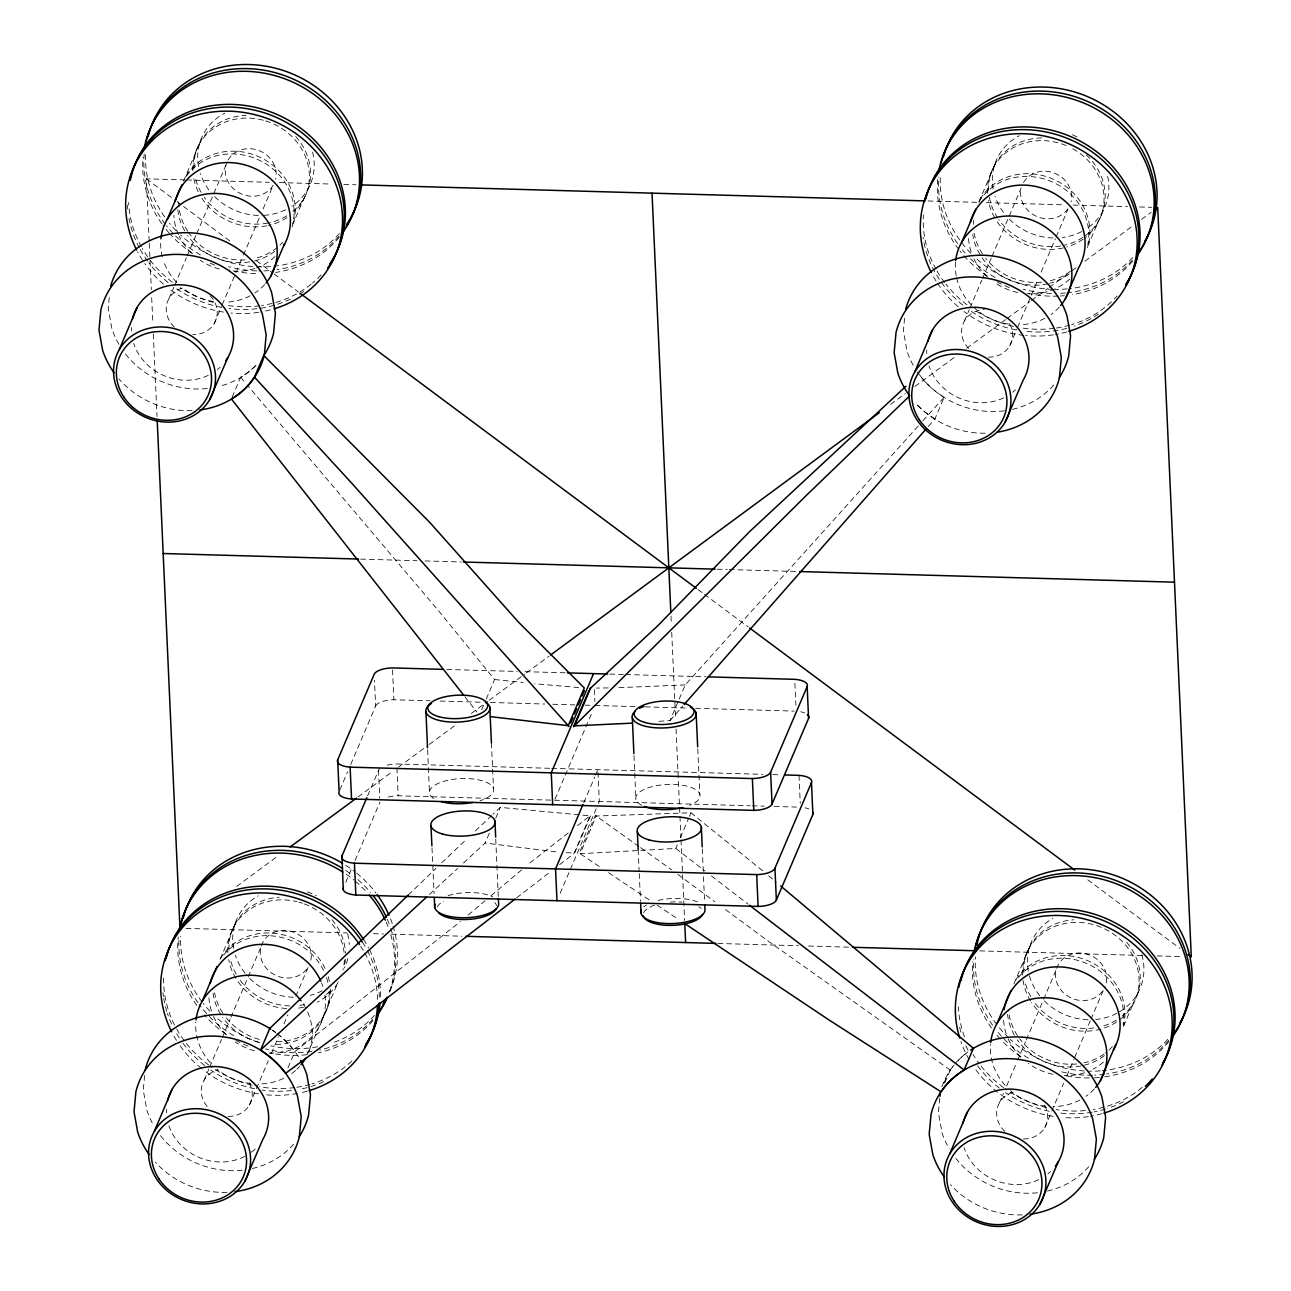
<?xml version="1.0" encoding="UTF-8"?>
<svg xmlns="http://www.w3.org/2000/svg" width="1291" height="1291" viewBox="0 0 1291 1291"><rect width="100%" height="100%" fill="white"/><g stroke="black" fill="none" stroke-linecap="round" stroke-linejoin="round"><path stroke-width="0.75" stroke-dasharray="5 3.75" d="M109.251 297.495L108.234 308.484L111.914 328.769A84.932 76.863 23.1 0 0 119.079 344.552M144.624 1075.532L143.269 1090.185L146.948 1110.47A84.932 76.863 23.1 0 0 153.145 1124.574M904.588 318.199L903.393 331.012L907.073 351.313A84.932 76.863 23.1 0 0 914.238 367.096M939.8 1098.076L938.428 1112.713L942.107 1133.014A84.932 76.863 23.1 0 0 949.272 1148.796M559.665 864.615L573.979 853.545L590.019 815.847L500.311 807.391L492.984 814.314M577.577 825.595L590.794 815.234L574.721 852.964L564.683 852.673M183.548 181.095L200.589 141.139M169.121 298.286L173.849 287.215M174.624 285.376L186.437 257.7M187.211 255.86L195.877 235.575M196.668 233.719L225.764 165.474M214.322 323.331L221.39 306.725M222.181 304.886L242.643 256.925M243.434 255.069L259.959 216.339M263.106 208.964L273.321 184.984A25.868 23.399 23.1 0 1 239.658 193.101A25.868 23.399 23.1 0 1 227.41 161.294M292.282 225.618L303.901 198.378M232.154 397.16L240.642 377.262A82.656 75.701 56.9 0 0 255.634 365.514M220.148 959.245L235.64 922.92M204.172 1080.067L208.884 1068.996M209.675 1067.157L221.471 1039.481M222.262 1037.641L230.121 1019.196M230.911 1017.34L247.436 978.61M248.227 976.771L260.814 947.255M339.872 789.931L347.634 771.711M350.749 764.417L375.616 706.112L374.471 680.244M367.612 795.837L378.505 770.324A17.445 6.81 -2.6 0 1 380.07 768.371M249.357 1105.096L255.65 1090.346M256.441 1088.507L268.238 1060.831M271.384 1053.456L278.469 1036.851M283.972 1023.941L287.909 1014.71M295.784 996.265L308.371 966.749A25.868 23.399 23.1 0 1 277 975.931A25.868 23.399 23.1 0 1 260.879 947.384M345.73 882.334L351.943 867.746M355.057 860.468L379.925 802.147M287.99 1067.818L294.945 1051.536L460.484 921.532M307.177 1054.618L338.161 981.967M481.656 709.824L485.464 700.916M486.223 699.125L494.582 679.518L437.956 610.046L247.13 384.928M463.485 863.001L485.109 843.039L489.676 832.34M495.76 818.091L500.311 807.391M555.033 799.177L564.441 777.117M565.216 775.278L592.65 710.97M583.774 802.744L594.748 777.021M595.522 775.181L597.878 769.662L599.314 801.485L596.958 807.004M560.116 893.372L569.525 871.328M570.299 869.488L596.168 808.844M638.98 846.509L595.361 815.379L579.239 853.093L601.896 868.246M762.674 870.796L690.959 812.797L596.264 816.025L580.159 853.722L675.758 848.445L705.08 871.054M658.959 721.33L670.029 720.572L678.388 700.965M679.147 699.189L685.231 684.924L921.516 422.351M675.758 848.445L677.275 844.879M680.325 837.746L688.684 818.139M689.442 816.364L690.959 812.797M978.981 201.816L995.248 163.667M964.506 320.83L969.218 309.775M970.009 307.92L981.805 280.26M982.596 278.404L991.246 258.119M992.037 256.28L1021.149 188.018M928.342 426.45L934.942 418.913L944.205 397.208A82.656 80.462 0.5 0 1 920.096 375.439M1009.691 345.875L1016.775 329.27M1017.566 327.43L1038.012 279.469M1041.159 272.094L1055.328 238.883M1056.119 237.044L1067.915 209.368M1087.716 246.323L1098.56 220.906M943.963 1083.02L947.82 1073.983M944.883 1082.778L950.289 1070.11A82.656 69.504 -1.3 0 1 954.065 1065.059M1013.855 983.968L1030.283 945.448M999.541 1102.611L1003.478 1093.396M1006.625 1086.005L1016.856 1062.025M1017.631 1060.185L1025.506 1041.74M1026.297 1039.9L1042.821 1001.154M1043.596 999.315L1056.183 969.799A25.868 23.399 23.1 0 0 1072.385 998.492A25.868 23.399 23.1 0 0 1103.74 989.309L1091.153 1018.825M1044.742 1127.656L1051.035 1112.89M1051.826 1111.051L1063.623 1083.375M1066.769 1076L1073.854 1059.395M1074.628 1057.555L1090.379 1020.665M1123.525 1026.297L1133.595 1002.687M670.029 720.572L682.907 705.919M922.839 420.866L944.205 397.208M408.311 894.986L435.906 868.391M441.716 862.791L466.584 839.198M475.378 830.904L491.516 815.686M429.5 894.389L457.579 868.472M468.133 915.061L484.948 900.86M491.064 895.696L521.645 869.876M568.25 832.921L529.294 863.405M516.69 897.826L550.111 871.99M236.624 886.449L278.711 855.417M358.027 796.95L392.012 771.889M398.499 767.112L427.628 745.633M429.257 744.439L456.772 724.154M471.344 713.423L487.53 701.497M489.144 700.303L524.759 674.047M526.373 672.853L549.046 656.151M890.596 404.373L905.169 393.626M914.883 386.477L955.356 356.639M966.685 348.296L1005.528 319.652M1007.158 318.457L1029.815 301.755M1031.428 300.561L1047.614 288.619M1049.244 287.441L1070.287 271.917M1071.901 270.723L1076.759 267.156M1084.86 261.185L1133.417 225.392M1141.518 219.422L1151.217 212.257M685.231 684.924L617.243 687.716M608.239 687.909L596.329 688.071M149.175 241.272L146.367 178.82L184.645 179.901M186.662 179.965L269.254 182.305M279.34 182.58L331.706 184.064M343.793 184.419L355.896 184.758M928.035 200.976L978.4 202.397M986.453 202.639L1065.027 204.866M1073.079 205.091L1127.479 206.625M1139.566 206.98L1151.653 207.318M360.592 559.116L417.009 560.714M425.062 560.94L461.323 561.956M717.183 569.218L727.253 569.509M729.27 569.557L795.756 571.445M446.751 669.464L517.142 671.449M525.195 671.675L565.426 672.821M609.675 674.08L623.747 674.483M625.764 674.531L706.209 676.807M375.616 706.112A17.445 6.81 -2.6 0 1 393.868 699.754L430.081 700.771M440.134 701.061L482.366 702.256M490.419 702.482L544.721 704.031M552.774 704.257L574.882 704.886M584.952 705.16L590.988 705.338M595.006 705.451L635.237 706.597M645.29 706.871L687.522 708.065M695.575 708.307L794.126 711.099M549.611 768.29L396.757 763.965A17.445 6.81 -2.6 0 0 386.961 765.24M551.628 768.355L762.803 774.342M772.857 774.616L780.91 774.858M388.381 797.063A17.445 6.81 -2.6 0 1 398.177 795.789L750.152 805.762M752.169 805.826L764.24 806.165M774.293 806.455L796.418 807.085M186.001 928.374L347.166 932.941M373.357 933.683L383.443 933.974M391.496 934.2L462 936.201M717.861 943.463L798.435 945.738M808.521 946.029L848.8 947.174M979.756 950.886L1142.938 955.501M1157.043 955.905L1183.234 956.647M578.707 687.57L534.619 683.714M494.582 679.518L523.307 682.471M555.824 851.818L485.109 843.039M934.942 418.913L929.036 415.137A79.655 78.557 -27.3 0 1 915.158 402.598M608.594 872.7L650.39 900.634M657.087 905.104L678.824 919.628M950.289 1070.11L767.935 940.913L724.541 908.88M640.61 847.654L671.498 869.731M677.936 874.475L714.891 901.763M146.367 178.82L175.479 200.492M177.109 201.703L181.95 205.317M183.58 206.512L232.106 242.643M256.36 260.717L272.53 272.756M274.16 273.966L298.415 292.04M697.947 589.519L702.804 593.134M704.418 594.344L748.086 626.861M1087.764 879.8L1179.974 948.449M711.422 875.943L747.876 904.007M768.678 875.863L776.181 882.189M595.361 815.379L596.2 816.106M240.642 377.262L245.823 383.395M464.873 696.737L476.96 712.099M697.769 748.828L699.867 794.611M638.157 849.688L639.158 871.586M639.255 873.571L640.53 901.441M491.419 742.971L493.517 788.753M431.985 847.832L434.099 893.598M794.885 683.294L795.869 705.176M799.016 775.358L800.259 803.212M702.272 848.897L703.417 874.765M703.498 876.767L704.628 902.651M670.997 616.194L671.352 624.247M671.723 632.316L675.596 718.926M676.048 729.012L679.486 805.552M679.582 807.569L680.922 837.794M681.019 839.795L684.633 920.386M633.978 755.59L635.882 799.387M594.296 689.539L594.828 701.465M495.76 839.053L498.278 896.793M427.611 749.748L428.322 765.676M428.402 767.661L429.532 793.545M392.545 669.9L393.868 699.754M396.934 767.935L398.177 795.789M378.505 770.324L379.748 798.177M149.256 243.273L151.337 289.62M151.692 297.672L152.871 323.863M153.322 333.933L157.018 416.525M805.084 807.827A17.445 6.81 -2.6 0 1 808.924 808.989M643.628 912.802A29.919 11.684 -2.6 0 1 655.796 904.749M670.303 902.102A29.919 11.684 -2.6 0 1 681.906 902.119M698.899 906.734A29.919 11.684 -2.6 0 1 701.142 908.493M643.854 906.879A32.081 12.523 -2.6 0 1 646.63 904.878M658.007 900.489A32.081 12.523 -2.6 0 1 697.85 902.151M1167.758 1039.384A109.977 99.504 23.1 0 1 1102.32 1070.675M1100.303 1070.852A109.977 99.504 23.1 0 1 1088.216 1071.143M1084.456 1070.981A109.977 99.504 23.1 0 1 1010.272 1039.352M1008.82 1037.964A109.977 99.504 23.1 0 1 997.927 1026.006M996.7 1024.409A109.977 99.504 23.1 0 1 975.431 956.792M1168.726 1040.417A109.977 99.504 23.1 0 1 1106.565 1074.015M1104.58 1074.29A109.977 99.504 23.1 0 1 1094.526 1075.161M1092.509 1075.225A109.977 99.504 23.1 0 1 1058.281 1070.965M1028.411 1058.233A109.977 99.504 23.1 0 1 1002.8 1037.738M1001.429 1036.253A109.977 99.504 23.1 0 1 997.459 1031.654M992.618 1025.248A109.977 99.504 23.1 0 1 973.85 958.826M1141.809 954.63A59.112 53.496 23.1 0 1 1118.458 1012.434M1116.876 1013.29A59.112 53.496 23.1 0 1 1095.672 1019.503M1088.087 1019.761A59.112 53.496 23.1 0 1 1040.933 997.168M1039.723 995.7A59.112 53.496 23.1 0 1 1028.588 972.623M1028.233 970.848A59.112 53.496 23.1 0 1 1052.843 918.337M1094.365 1088.878A59.112 53.496 23.1 0 1 1086.021 1096.301M1079.873 1100.061A59.112 53.496 23.1 0 1 1052.956 1106.548M1045.371 1106.113A59.112 53.496 23.1 0 1 1010.595 1090.701M1005.173 1085.376A59.112 53.496 23.1 0 1 990.487 1044.435M1126.672 942.269A59.112 53.496 23.1 0 1 1122.186 1016.017M1116.312 1020.197A59.112 53.496 23.1 0 1 1101.175 1026.571M1093.848 1027.975A59.112 53.496 23.1 0 1 1034.866 1002.881M1030.799 996.652A59.112 53.496 23.1 0 1 1024.876 981.305M1023.715 972.413A59.112 53.496 23.1 0 1 1073.822 919.789M1123.606 1101.707A109.977 99.504 23.1 0 1 1107.436 1108.485M1105.548 1109.082A109.977 99.504 23.1 0 1 1094.074 1111.874M1092.105 1112.213A109.977 99.504 23.1 0 1 1058.717 1112.858M1049.26 1111.277A109.977 99.504 23.1 0 1 1005.511 1092.622M999.331 1088.071A109.977 99.504 23.1 0 1 976.174 1063.768M968.04 1050.228A109.977 99.504 23.1 0 1 965.507 1044.871M960.907 1032.122A109.977 99.504 23.1 0 1 959.471 1026.523M1101.917 1113.697A109.977 99.504 23.1 0 1 1090.379 1116.279M1088.41 1116.602A109.977 99.504 23.1 0 1 1062.671 1117.506M1053.182 1116.376A109.977 99.504 23.1 0 1 974.447 1067.835M969.121 1059.524A109.977 99.504 23.1 0 1 960.924 1041.676M1103.418 1062.073A59.112 53.496 23.1 0 1 1093.041 1069.174M1084.601 1072.74A59.112 53.496 23.1 0 1 1064.252 1075.645M1052.827 1074.273A59.112 53.496 23.1 0 1 1028.298 1063.397M1020.987 1057.232A59.112 53.496 23.1 0 1 1008.158 1038.868M1006.189 1033.752A59.112 53.496 23.1 0 1 1003.575 1019.616M1168.855 1041.579A109.977 99.504 23.1 0 1 1101.433 1077.243M1099.432 1077.452A109.977 99.504 23.1 0 1 1091.363 1077.937M1089.346 1077.969A109.977 99.504 23.1 0 1 1064.542 1075.468M1020.794 1056.813A109.977 99.504 23.1 0 1 1001.655 1040.449M1000.267 1038.948A109.977 99.504 23.1 0 1 996.313 1034.349M991.456 1027.959A109.977 99.504 23.1 0 1 972.688 961.537M1022.553 975.125A59.112 53.496 23.1 0 1 1104.354 928.745A59.112 53.496 23.1 0 1 1118.167 1020.923M1116.683 1021.939A59.112 53.496 23.1 0 1 1031.574 1002.526M1030.589 1000.961A59.112 53.496 23.1 0 1 1023.069 980.45M1112.39 1046.598A59.112 53.496 23.1 0 1 1105.516 1052.94M1104.063 1054.021A59.112 53.496 23.1 0 1 1084.101 1062.816M1076.694 1063.994A59.112 53.496 23.1 0 1 1019.6 1038.69M1017.453 1035.624A59.112 53.496 23.1 0 1 1008.545 1009.982M1016.049 979.562A59.112 53.496 23.1 0 1 1087.716 960.698A59.112 53.496 23.1 0 1 1123.557 1025.538M1104.354 1055.651A59.112 53.496 23.1 0 1 1082.939 1065.527M1081.132 1065.914A59.112 53.496 23.1 0 1 1017.34 1039.884M1014.371 1035.172A59.112 53.496 23.1 0 1 1007.561 1014.484M1018.47 977.384A59.112 53.496 23.1 0 1 1087.587 963.861A59.112 53.496 23.1 0 1 1123.186 1024.328M1142.261 1087.312A109.977 99.504 23.1 0 1 1093.267 1109.502M1085.311 1110.55A109.977 99.504 23.1 0 1 1056.07 1109.598M1046.694 1107.726A109.977 99.504 23.1 0 1 1005.092 1088.813M1003.543 1087.684A109.977 99.504 23.1 0 1 977.335 1061.057M975.108 1057.781A109.977 99.504 23.1 0 1 973.027 1054.44M964.474 1036.721A109.977 99.504 23.1 0 1 958.342 1006.802M1056.683 968.46A25.868 23.399 23.1 0 1 1089.911 955.082A25.868 23.399 23.1 0 1 1104.467 987.954M1044.516 1105.257A25.868 23.399 23.1 0 1 1023.198 1138.92M1004.882 1131.432A25.868 23.399 23.1 0 1 1012.951 1092.38M1050.535 1171.566A51.866 46.928 23.1 0 1 1047.856 1173.906M1038.674 1179.667A51.866 46.928 23.1 0 1 964.087 1147.764M1088.765 1166.661A84.932 76.863 23.1 0 1 1047.066 1191.157M1037.415 1192.755A84.932 76.863 23.1 0 1 955.889 1158.463M941.978 1086.796A84.932 76.863 23.1 0 1 954.097 1064.93M955.292 1063.51A84.932 76.863 23.1 0 1 967.556 1052.23M1022.214 1214.863A84.932 76.863 23.1 0 1 950.499 1184.702M958.261 1060.379A82.656 69.504 -1.3 0 1 967.847 1052.036M800.775 711.793A17.445 6.81 -2.6 0 1 804.616 712.939M641.675 805.277A32.162 12.555 -2.6 0 1 648.147 787.833A32.162 12.555 -2.6 0 1 692.363 787.93A32.162 12.555 -2.6 0 1 689.749 805.374M1132.352 260.185A109.977 99.504 23.1 0 1 1067.544 292.767M1065.543 292.976A109.977 99.504 23.1 0 1 1059.491 293.38M1051.439 293.428A109.977 99.504 23.1 0 1 1023.247 289.184M995.006 277.42A109.977 99.504 23.1 0 1 970.59 258.846M965.039 252.955A109.977 99.504 23.1 0 1 962.424 249.873M957.567 243.483A109.977 99.504 23.1 0 1 938.815 177.061M1132.707 257.619A109.977 99.504 23.1 0 1 1069.271 288.7M1067.27 288.91A109.977 99.504 23.1 0 1 1055.183 289.41M1053.166 289.362A109.977 99.504 23.1 0 1 975.238 257.571M970.897 253.359A109.977 99.504 23.1 0 1 940.397 175.011M1107.662 176.367A59.112 53.496 23.1 0 1 1086.506 228.765M1081.842 231.525A59.112 53.496 23.1 0 1 1062.509 237.512M1053.036 237.98A59.112 53.496 23.1 0 1 1008.432 218.227M1003.527 212.434A59.112 53.496 23.1 0 1 994.99 196.087M993.182 189.067A59.112 53.496 23.1 0 1 1019.374 135.7M1072.434 134.764A59.112 53.496 23.1 0 1 1077.614 137.346M1059.314 307.113A59.112 53.496 23.1 0 1 1050.987 314.52M1044.822 318.296A59.112 53.496 23.1 0 1 1019.825 324.751M1008.416 324.073A59.112 53.496 23.1 0 1 974.14 307.661M971.429 304.999A59.112 53.496 23.1 0 1 956.534 277.613M956.179 275.838A59.112 53.496 23.1 0 1 955.647 260.637M1086.36 155.017A59.112 53.496 23.1 0 1 1084.295 236.431M1082.794 237.447A59.112 53.496 23.1 0 1 1064.333 245.242M1060.669 245.936A59.112 53.496 23.1 0 1 998.718 219.583M997.685 218.05A59.112 53.496 23.1 0 1 988.954 194.183M988.664 190.632A59.112 53.496 23.1 0 1 1042.579 137.895M1098.447 314.02A109.977 99.504 23.1 0 1 1074.257 326.09M1066.705 328.366A109.977 99.504 23.1 0 1 1025.57 331.303M1016.098 329.883A109.977 99.504 23.1 0 1 968.895 309.743M962.796 305.112A109.977 99.504 23.1 0 1 923.033 237.173M1066.882 331.916A109.977 99.504 23.1 0 1 1055.328 334.514M1053.359 334.821A109.977 99.504 23.1 0 1 1025.732 335.563M1023.844 335.37A109.977 99.504 23.1 0 1 964.07 311.534M958.148 306.742A109.977 99.504 23.1 0 1 937.185 282.794M936.12 281.131A109.977 99.504 23.1 0 1 932.167 274.273M1069.674 279.098A59.112 53.496 23.1 0 1 1029.201 293.864M1017.776 292.492A59.112 53.496 23.1 0 1 994.828 282.729M987.308 276.774A59.112 53.496 23.1 0 1 972.397 255.392M971.139 251.971A59.112 53.496 23.1 0 1 968.524 237.834M1132.514 261.363A109.977 99.504 23.1 0 1 1072.337 294.638M1064.381 295.671A109.977 99.504 23.1 0 1 1060.347 295.994M1058.33 296.091A109.977 99.504 23.1 0 1 1023.924 292.395M1009.368 287.635A109.977 99.504 23.1 0 1 997.168 281.971M987.341 276.096A109.977 99.504 23.1 0 1 960.004 251.003M958.777 249.421A109.977 99.504 23.1 0 1 937.847 177.738M1072.756 148.739A59.112 53.496 23.1 0 1 1084.585 238.077M1083.133 239.142A59.112 53.496 23.1 0 1 1066.753 247.017M1063.171 247.953A59.112 53.496 23.1 0 1 996.523 220.761M994.603 217.582A59.112 53.496 23.1 0 1 988.325 200.46M987.502 193.343A59.112 53.496 23.1 0 1 1067.576 146.157M1070.465 271.175A59.112 53.496 23.1 0 1 1049.05 281.051M1041.643 282.213A59.112 53.496 23.1 0 1 985.711 258.426M982.419 253.859A59.112 53.496 23.1 0 1 973.672 229.992M973.333 224.424A59.112 53.496 23.1 0 1 973.479 220.374M979.982 199.476A59.112 53.496 23.1 0 1 1053.682 179.368A59.112 53.496 23.1 0 1 1087.409 247.598M1117.07 295.994A109.977 99.504 23.1 0 1 1114.311 298.963M1111.438 301.787A109.977 99.504 23.1 0 1 1071.659 324.59M1069.771 325.138A109.977 99.504 23.1 0 1 1056.248 328.043M1054.263 328.317A109.977 99.504 23.1 0 1 1021.036 327.833M1013.516 326.381A109.977 99.504 23.1 0 1 974.834 310.243M966.959 304.757A109.977 99.504 23.1 0 1 945.883 284.101M944.657 282.519A109.977 99.504 23.1 0 1 936.976 270.965M936.007 269.238A109.977 99.504 23.1 0 1 923.388 214.887M1069.303 273.886A59.112 53.496 23.1 0 1 1049.696 283.326M1047.905 283.762A59.112 53.496 23.1 0 1 972.752 234.478M978.82 202.187A59.112 53.496 23.1 0 1 1049.486 180.805A59.112 53.496 23.1 0 1 1087.797 244.532M1067.883 208.819A25.868 23.399 23.1 0 1 1036.56 216.372A25.868 23.399 23.1 0 1 1021.213 188.163M1023.505 182.483A25.868 23.399 23.1 0 1 1054.876 173.317A25.868 23.399 23.1 0 1 1070.997 201.864M1009.465 323.476A25.868 23.399 23.1 0 1 988.164 357.139M968.653 348.505A25.868 23.399 23.1 0 1 963.151 323.589A25.868 23.399 23.1 0 1 984.371 309.566M1015.484 389.801A51.866 46.928 23.1 0 1 1012.806 392.141M1003.623 397.886A51.866 46.928 23.1 0 1 929.052 365.982M926.744 353.589A51.866 46.928 23.1 0 1 926.728 350.039M1053.73 384.96A84.932 76.863 23.1 0 1 1012.031 409.457M1004.333 410.812A84.932 76.863 23.1 0 1 917.352 372.002M985.194 433.211A84.932 76.863 23.1 0 1 915.464 403.002M437.278 906.944A29.919 11.684 -2.6 0 1 443.717 901.199M494.776 902.651A29.919 11.684 -2.6 0 1 496.519 905.556M448.09 895.631A32.081 12.523 -2.6 0 1 492.759 896.906M374.471 1015.355A109.977 99.504 23.1 0 1 330.948 1043.37M317.57 1046.759A109.977 99.504 23.1 0 1 270.9 1045.758M259.894 1042.725A109.977 99.504 23.1 0 1 215.629 1016.824M209.884 1011.143A109.977 99.504 23.1 0 1 203.284 1003.478M202.042 1001.881A109.977 99.504 23.1 0 1 180.675 936.298M345.827 865.325A109.977 99.504 23.1 0 1 355.203 871.974M356.703 873.168A109.977 99.504 23.1 0 1 376.004 893.049M390.528 918.805A109.977 99.504 23.1 0 1 392.496 924.259M393.077 926.083A109.977 99.504 23.1 0 1 389.672 991.795M372.728 1019.422A109.977 99.504 23.1 0 1 319.7 1050.035M311.906 1051.487A109.977 99.504 23.1 0 1 265.462 1048.938M233.752 1035.705A109.977 99.504 23.1 0 1 208.141 1015.21M206.77 1013.725A109.977 99.504 23.1 0 1 199.121 1004.35M197.959 1002.72A109.977 99.504 23.1 0 1 179.046 938.331M345.698 870.424A109.977 99.504 23.1 0 1 351.959 874.878M357.881 879.671A109.977 99.504 23.1 0 1 370.485 892.404M387.284 919.257A109.977 99.504 23.1 0 1 390.14 926.502M390.753 928.326A109.977 99.504 23.1 0 1 389.479 992.15M322.217 990.762A59.112 53.496 23.1 0 1 310.211 995.361M293.428 997.233A59.112 53.496 23.1 0 1 246.274 974.64M245.064 973.172A59.112 53.496 23.1 0 1 235.365 955.34M233.574 948.32A59.112 53.496 23.1 0 1 258.184 895.809M307.387 891.887A59.112 53.496 23.1 0 1 316.311 895.696M347.634 933.845A59.112 53.496 23.1 0 1 349.232 944.512M347.876 958.519A59.112 53.496 23.1 0 1 344.519 967.943M299.706 1066.35A59.112 53.496 23.1 0 1 296.882 1069.238M295.574 1070.433A59.112 53.496 23.1 0 1 289.878 1074.79M283.6 1078.356A59.112 53.496 23.1 0 1 258.313 1084.02M250.712 1083.585A59.112 53.496 23.1 0 1 217.404 1069.416M210.514 1062.848A59.112 53.496 23.1 0 1 195.829 1021.907M303.191 1003.865A59.112 53.496 23.1 0 1 306.855 1010.353M307.629 1012.031A59.112 53.496 23.1 0 1 308.323 1052.891M330.189 991.149A59.112 53.496 23.1 0 1 326.123 994.603M304.708 1004.479A59.112 53.496 23.1 0 1 297.301 1005.657M289.733 1005.915A59.112 53.496 23.1 0 1 239.109 978.836M236.14 974.124A59.112 53.496 23.1 0 1 230.234 958.777M229.056 949.886A59.112 53.496 23.1 0 1 279.163 897.261M332.013 919.741A59.112 53.496 23.1 0 1 345.52 953.194M345.439 959.261A59.112 53.496 23.1 0 1 344.164 967.201M307.258 1091.169A109.977 99.504 23.1 0 1 301.545 1092.622M297.672 1093.412A109.977 99.504 23.1 0 1 266.124 1094.816M258.523 1093.848A109.977 99.504 23.1 0 1 202.945 1069.61M201.444 1068.432A109.977 99.504 23.1 0 1 179.788 1045.307M176.512 1040.368A109.977 99.504 23.1 0 1 172.558 1033.526M360.673 946.206A109.977 99.504 23.1 0 1 363.772 951.257M364.756 952.984A109.977 99.504 23.1 0 1 377.553 1001.235M323.751 1081.713A109.977 99.504 23.1 0 1 309.001 1087.103M307.097 1087.619A109.977 99.504 23.1 0 1 299.415 1089.346M291.492 1090.524A109.977 99.504 23.1 0 1 262.154 1090.072M254.601 1088.749A109.977 99.504 23.1 0 1 210.853 1070.094M204.672 1065.543A109.977 99.504 23.1 0 1 181.531 1041.24M179.304 1037.964A109.977 99.504 23.1 0 1 175.237 1031.202M171.655 1024.134A109.977 99.504 23.1 0 1 167.394 1013.274M166.797 1011.434A109.977 99.504 23.1 0 1 163.715 998.314M163.408 996.426A109.977 99.504 23.1 0 1 162.94 992.634M362.416 942.14A109.977 99.504 23.1 0 1 366.483 948.917M367.435 950.66A109.977 99.504 23.1 0 1 379.264 999.202M324.88 995.054A59.112 53.496 23.1 0 1 269.593 1053.117M254.44 1050.826A59.112 53.496 23.1 0 1 235.22 1041.982M226.328 1034.72A59.112 53.496 23.1 0 1 213.499 1016.34M211.53 1011.224A59.112 53.496 23.1 0 1 208.916 997.088M321.524 982.838A59.112 53.496 23.1 0 1 322.782 986.259M372.905 1020.6A109.977 99.504 23.1 0 1 318.554 1052.746M306.774 1054.715A109.977 99.504 23.1 0 1 269.884 1052.94M247.969 1046.146A109.977 99.504 23.1 0 1 235.898 1040.304M226.135 1034.285A109.977 99.504 23.1 0 1 204.268 1014.92M196.797 1005.431A109.977 99.504 23.1 0 1 178.239 936.992M346.133 874.217A109.977 99.504 23.1 0 1 353.815 879.946M355.283 881.156A109.977 99.504 23.1 0 1 366.644 892.065M386.138 921.968A109.977 99.504 23.1 0 1 388.333 927.39M390.737 934.716A109.977 99.504 23.1 0 1 389.043 992.973M337.79 982.871A59.112 53.496 23.1 0 1 317.36 1002.155M303.563 1007.19A59.112 53.496 23.1 0 1 296.155 1008.368M286.683 1008.529A59.112 53.496 23.1 0 1 236.915 979.998M235.93 978.433A59.112 53.496 23.1 0 1 228.717 959.713M227.894 952.597A59.112 53.496 23.1 0 1 296.995 901.667M298.85 902.151A59.112 53.496 23.1 0 1 302.53 903.28M304.353 903.942A59.112 53.496 23.1 0 1 344.084 952.355M344.39 959.939A59.112 53.496 23.1 0 1 343.019 969.912M330.254 989.003A59.112 53.496 23.1 0 1 274.45 1041.724M259.297 1039.433A59.112 53.496 23.1 0 1 224.941 1016.162M222.794 1013.096A59.112 53.496 23.1 0 1 214.596 992.811M220.358 958.729A59.112 53.496 23.1 0 1 274.354 933.296A59.112 53.496 23.1 0 1 325.671 969.751M328.172 976.593A59.112 53.496 23.1 0 1 329.431 981.886M329.092 991.714A59.112 53.496 23.1 0 1 273.289 1044.435M258.135 1042.144A59.112 53.496 23.1 0 1 222.681 1017.356M220.648 1014.242A59.112 53.496 23.1 0 1 212.628 988.406M223.811 954.856A59.112 53.496 23.1 0 1 277.549 936.604A59.112 53.496 23.1 0 1 324.509 972.462M326.478 977.577A59.112 53.496 23.1 0 1 328.285 984.597M351.83 1061.041A109.977 99.504 23.1 0 1 312.051 1083.843M310.147 1084.392A109.977 99.504 23.1 0 1 296.64 1087.296M294.655 1087.571A109.977 99.504 23.1 0 1 259.523 1086.764M252.035 1085.198A109.977 99.504 23.1 0 1 210.449 1066.285M208.884 1065.156A109.977 99.504 23.1 0 1 175.447 1026.748M174.543 1024.989A109.977 99.504 23.1 0 1 163.667 976.174M363.562 939.428A109.977 99.504 23.1 0 1 368.581 947.949M369.5 949.708A109.977 99.504 23.1 0 1 380.361 998.524M261.298 945.916A25.868 23.399 23.1 0 1 292.137 931.682A25.868 23.399 23.1 0 1 310.663 961.085M249.131 1082.697A25.868 23.399 23.1 0 1 227.829 1116.376M207.206 1106.484A25.868 23.399 23.1 0 1 217.566 1069.819M255.15 1149.022A51.866 46.928 23.1 0 1 251.051 1152.46M244.919 1156.3A51.866 46.928 23.1 0 1 168.718 1125.219M166.41 1112.826A51.866 46.928 23.1 0 1 166.394 1109.276M227.055 1192.319A84.932 76.863 23.1 0 1 155.34 1162.158M293.606 1144.133A84.932 76.863 23.1 0 1 251.906 1168.613M242.256 1170.211A84.932 76.863 23.1 0 1 159.519 1134.353M272.53 1030.283A84.932 76.863 23.1 0 1 275.838 1032.606M277.452 1033.833A84.932 76.863 23.1 0 1 299.625 1058.846M272.74 1030.347A82.656 64.744 31.2 0 1 275.596 1032.429M276.968 1033.478A82.656 64.744 31.2 0 1 294.929 1051.536M433.808 798.564A32.162 12.555 -2.6 0 1 444.475 781.152A32.162 12.555 -2.6 0 1 488.256 783.153A32.162 12.555 -2.6 0 1 480.123 800.694M339.017 236.124A109.977 99.504 23.1 0 1 276.871 269.706M268.867 270.61A109.977 99.504 23.1 0 1 258.781 270.949M256.78 270.9A109.977 99.504 23.1 0 1 228.588 266.656M200.347 254.892A109.977 99.504 23.1 0 1 174.511 234.897M173.107 233.429A109.977 99.504 23.1 0 1 166.507 225.764M165.264 224.182A109.977 99.504 23.1 0 1 144.35 152.499M339.42 233.59A109.977 99.504 23.1 0 1 272.611 266.382M270.61 266.543A109.977 99.504 23.1 0 1 258.507 266.834M252.875 266.543A109.977 99.504 23.1 0 1 180.579 235.043M176.238 230.831A109.977 99.504 23.1 0 1 169.492 223.278M164.651 216.888A109.977 99.504 23.1 0 1 145.738 152.483M312.583 152.08A59.112 53.496 23.1 0 1 291.847 206.237M285.569 209.804A59.112 53.496 23.1 0 1 262.17 215.436M258.394 215.452A59.112 53.496 23.1 0 1 213.79 195.699M208.868 189.906A59.112 53.496 23.1 0 1 200.331 173.559M198.524 166.539A59.112 53.496 23.1 0 1 224.715 113.172M264.655 284.585A59.112 53.496 23.1 0 1 254.827 293.009M250.164 295.768A59.112 53.496 23.1 0 1 225.167 302.223M213.757 301.545A59.112 53.496 23.1 0 1 182.354 287.635M176.77 282.471A59.112 53.496 23.1 0 1 163.311 260.33M162.295 256.861A59.112 53.496 23.1 0 1 160.988 238.109M295.704 136.539A59.112 53.496 23.1 0 1 292.492 211.724M286.618 215.887A59.112 53.496 23.1 0 1 269.674 222.714M267.85 223.085A59.112 53.496 23.1 0 1 204.075 197.055M201.106 192.343A59.112 53.496 23.1 0 1 195.183 176.996M194.005 168.104A59.112 53.496 23.1 0 1 246.016 115.399M303.788 291.492A109.977 99.504 23.1 0 1 297.269 295.574M290.475 299.125A109.977 99.504 23.1 0 1 229.023 308.549M221.439 307.355A109.977 99.504 23.1 0 1 174.237 287.215M168.137 282.584A109.977 99.504 23.1 0 1 148.836 262.702M147.642 261.089A109.977 99.504 23.1 0 1 140.186 249.421M139.25 247.678A109.977 99.504 23.1 0 1 129.003 218.437M127.728 208.964A109.977 99.504 23.1 0 1 127.486 205.204M270.319 309.905A109.977 99.504 23.1 0 1 260.685 311.986M258.7 312.293A109.977 99.504 23.1 0 1 231.073 313.035M223.488 312.083A109.977 99.504 23.1 0 1 169.411 289.006M163.489 284.214A109.977 99.504 23.1 0 1 144.753 263.542M142.526 260.266A109.977 99.504 23.1 0 1 137.508 251.745M275.015 256.57A59.112 53.496 23.1 0 1 256.651 267.834M254.892 268.431A59.112 53.496 23.1 0 1 234.542 271.336M219.389 269.061A59.112 53.496 23.1 0 1 200.186 260.201M191.278 252.939A59.112 53.496 23.1 0 1 179.239 236.237M178.465 234.559A59.112 53.496 23.1 0 1 173.882 215.307M339.162 237.27A109.977 99.504 23.1 0 1 275.709 272.417M255.618 273.611A109.977 99.504 23.1 0 1 229.265 269.867M214.709 265.107A109.977 99.504 23.1 0 1 209.384 262.831M192.682 253.569A109.977 99.504 23.1 0 1 170.573 234.655M169.218 233.138A109.977 99.504 23.1 0 1 162.924 225.279M161.762 223.666A109.977 99.504 23.1 0 1 142.994 157.244M265.656 120.918A59.112 53.496 23.1 0 1 293.993 212.079M286.989 217.63A59.112 53.496 23.1 0 1 268.512 225.425M266.704 225.796A59.112 53.496 23.1 0 1 201.88 198.233M198.217 191.746A59.112 53.496 23.1 0 1 193.666 177.932M192.859 170.815A59.112 53.496 23.1 0 1 263.816 120.386M282.697 242.305A59.112 53.496 23.1 0 1 279.873 245.177M277.21 247.533A59.112 53.496 23.1 0 1 254.392 258.523M245.096 259.846A59.112 53.496 23.1 0 1 188.793 232.864M187.76 231.331A59.112 53.496 23.1 0 1 178.707 199.879M186.356 175.253A59.112 53.496 23.1 0 1 261.024 157.776A59.112 53.496 23.1 0 1 292.073 226.958M321.056 274.967A109.977 99.504 23.1 0 1 312.567 283.019M311.099 284.214A109.977 99.504 23.1 0 1 261.589 305.515M259.604 305.789A109.977 99.504 23.1 0 1 226.377 305.305M213.305 302.465A109.977 99.504 23.1 0 1 180.175 287.715M172.3 282.229A109.977 99.504 23.1 0 1 148.804 258.378M147.642 256.764A109.977 99.504 23.1 0 1 142.317 248.437M141.348 246.71A109.977 99.504 23.1 0 1 128.632 202.493M274.66 251.358A59.112 53.496 23.1 0 1 253.246 261.234M249.583 261.928A59.112 53.496 23.1 0 1 187.647 235.575M184.678 230.863A59.112 53.496 23.1 0 1 177.577 206.625M186.324 176.302A59.112 53.496 23.1 0 1 257.877 159.551A59.112 53.496 23.1 0 1 292.702 223.94M228.136 159.939A25.868 23.399 23.1 0 1 259.491 150.757A25.868 23.399 23.1 0 1 275.612 179.32M210.175 295.655A25.868 23.399 23.1 0 1 215.371 321.281A25.868 23.399 23.1 0 1 192.779 334.595M174.463 327.123A25.868 23.399 23.1 0 1 184.097 287.651M220.116 367.241A51.866 46.928 23.1 0 1 217.437 369.581M208.254 375.342A51.866 46.928 23.1 0 1 133.667 343.438M131.375 331.045A51.866 46.928 23.1 0 1 131.359 327.494M192.02 410.619A84.932 76.863 23.1 0 1 118.982 378.957M256.086 365.159A84.932 76.863 23.1 0 1 218.744 386.477M207.206 388.51A84.932 76.863 23.1 0 1 124.485 352.653"/><path stroke-width="1.5" d="M939.961 1096.237L940.3 1092.573M119.337 349.506L137.153 307.387M154.371 1131.287L172.187 1089.168M914.706 372.05L932.522 329.931M949.756 1153.831L967.572 1111.712M570.574 722.96L572.881 717.57M574.414 713.971L576.706 708.581M578.239 704.983L580.53 699.593M582.063 695.994L584.355 690.604M167.281 219.244L181.999 184.726M270.594 276.468L284.536 243.773M463.663 695.187L231.379 398.967L236.802 395.514A79.655 71.893 71.9 0 0 250.583 382.491L254.472 377.15L263.735 355.445L429.903 522.565L518.482 622.117L584.29 687.974L568.25 725.671L569.057 726.559M202.332 1001.009L217.049 966.507M708.226 676.871L794.707 679.324A17.445 6.81 -2.6 0 1 807.165 686.554L808.586 718.377L772.05 804.019A17.445 6.81 -2.6 0 1 753.799 810.377L351.555 798.984A17.445 6.81 -2.6 0 1 339.097 791.754L337.661 759.931L374.196 674.273A17.445 6.81 -2.6 0 1 392.448 667.915L442.732 669.351M343.293 889.789L341.97 855.965L366.838 797.66M515.109 899.052L375.084 1007.287L285.682 1073.241L281.309 1068.012A79.655 56.562 33.6 0 0 266.317 1054.166L260.572 1050.051L269.819 1028.346L408.311 894.986M593.57 673.628L551.257 772.857L552.677 804.68M573.575 726.688L588.922 690.733M631.896 723.17L574.43 725.849L590.536 688.151M582.983 804.583L555.55 868.891L556.986 900.731M961.94 241.756L975.883 209.077M772.05 804.019L770.63 772.196L807.165 686.554M343.39 887.788A17.445 6.81 -2.6 0 0 355.848 895.018L758.107 906.427A17.445 6.81 -2.6 0 0 776.359 900.069L774.939 868.246L811.474 782.588A17.445 6.81 -2.6 0 0 799.016 775.358L784.928 774.971M776.359 900.069L812.894 814.427A17.445 6.81 -2.6 0 0 813.007 812.426M1065.253 298.996L1078.421 268.125A59.112 53.496 23.1 0 0 1047.824 190.31A59.112 53.496 23.1 0 0 970.396 221.907M685.521 924.098L829.322 1020.164L941.026 1091.815L944.77 1086.812A79.655 63.227 -9.1 0 1 958.567 1073.789L964.119 1069.997L973.382 1048.292L780.684 885.981M996.975 1023.537L1010.918 990.859M1100.287 1080.777L1115.779 1044.451M209.723 399.581A51.737 46.815 23.1 0 0 162.392 326.978A51.737 46.815 23.1 0 0 121.467 397.079A51.737 46.815 23.1 0 0 209.723 399.581L227.797 357.607M244.774 1181.362A51.737 46.815 23.1 0 0 197.442 1108.743A51.737 46.815 23.1 0 0 156.501 1178.861A51.737 46.815 23.1 0 0 244.774 1181.362L262.831 1139.372A51.866 46.928 23.1 0 0 235.091 1070.755A51.866 46.928 23.1 0 0 167.604 1100.529M1005.108 422.141A51.737 46.815 23.1 0 0 957.777 349.522A51.737 46.815 23.1 0 0 916.836 419.64A51.737 46.815 23.1 0 0 1005.108 422.141L1023.166 380.151A51.866 46.928 23.1 0 0 995.426 311.518A51.866 46.928 23.1 0 0 927.939 341.292M1040.143 1203.906A51.737 46.815 23.1 0 0 992.811 1131.303A51.737 46.815 23.1 0 0 951.887 1201.405A51.737 46.815 23.1 0 0 1040.143 1203.906L1058.217 1161.916M684.198 704.45L925.695 429.451M574.43 725.849L805.826 495.905L909.832 395.724M905.911 386.267L749.587 531.634L657.474 626.054L589.697 688.926L590.471 688.232M426.546 897.116L260.572 1050.051M290.039 847.074L356.413 798.145M550.66 654.957L879.268 412.717M1154.461 209.868L1157.704 207.48L1191.286 956.873L1188.059 954.469M359.915 184.871L924.001 200.863M163.166 553.516L358.575 559.051M463.34 562.021L715.166 569.153M799.774 571.558L1174.487 582.176M567.427 672.885L607.658 674.015M337.661 759.931A17.445 6.81 -2.6 0 0 350.119 767.144L752.379 778.554A17.445 6.81 -2.6 0 0 770.63 772.196M341.97 855.965A17.445 6.81 -2.6 0 0 354.428 863.195L756.687 874.604A17.445 6.81 -2.6 0 0 774.939 868.246M466.035 936.314L715.843 943.398M852.835 947.287L975.722 950.773M490.564 716.666L568.25 725.671L351.572 483.028L254.472 377.15M300.028 293.235L696.333 588.325M749.7 628.072L1074.822 870.15M964.119 1069.997L749.458 905.233M696.123 713.003L697.673 746.844M637.334 831.775L638.157 849.688M640.626 903.442L641.078 913.383M489.773 707.145L491.419 742.971M430.984 825.933L431.904 845.831M434.276 897.584L434.728 907.541M811.474 782.588L812.894 814.427M752.379 778.554L753.799 810.377M756.687 874.604L758.107 906.427M701.32 826.998L702.191 846.896M704.725 904.636L704.886 908.622A32.081 12.523 -2.6 0 1 671.804 923.581A32.081 12.523 -2.6 0 1 641.401 910.107M652.036 193.15L670.82 612.16M684.811 924.404L685.618 942.543M632.316 717.764L633.881 753.605M494.969 821.141L495.663 837.068M498.374 898.778L498.536 902.764A32.081 12.523 -2.6 0 1 465.454 917.723A32.081 12.523 -2.6 0 1 435.035 904.265M425.965 711.922L427.531 747.747M350.119 767.144L351.555 798.984M354.428 863.195L355.848 895.018M157.212 420.559L179.965 928.213M702.578 914.464A29.919 11.684 -2.6 0 1 671.998 925.357A29.919 11.684 -2.6 0 1 643.338 915.868M976.997 944.754A109.977 99.504 23.1 0 1 1118.91 876.912A109.977 99.504 23.1 0 1 1179.764 1023.23M976.125 944.915A109.977 99.504 23.1 0 1 1123.267 883.544A109.977 99.504 23.1 0 1 1173.697 1034.026M990.681 1042.418A59.112 53.496 23.1 0 1 1069.69 1002.978A59.112 53.496 23.1 0 1 1095.688 1087.345M959.729 1038.029A109.977 99.504 23.1 0 1 1030.073 918.45A109.977 99.504 23.1 0 1 1165.741 989.18A109.977 99.504 23.1 0 1 1103.821 1113.149M1152.282 1078.937A109.977 99.504 23.1 0 1 1145.327 1086.28M958.842 987.341A109.977 99.504 23.1 0 1 1100.739 919.499A109.977 99.504 23.1 0 1 1161.61 1065.817M1004.14 1009.53A59.112 53.496 23.1 0 1 1079.792 970.864A59.112 53.496 23.1 0 1 1113.471 1049.89M973.737 953.5A109.977 99.504 23.1 0 1 1119.087 884.932A109.977 99.504 23.1 0 1 1172.535 1036.738M960.859 980.724A109.977 99.504 23.1 0 1 1103.934 917.611A109.977 99.504 23.1 0 1 1162.755 1063.106M962.989 1123.073A51.866 46.928 23.1 0 1 1033.123 1094.461A51.866 46.928 23.1 0 1 1055.28 1166.306M1030.121 1214.202A84.932 76.863 23.1 0 0 1094.51 1159.286L1096.382 1139.146L1092.686 1118.845A84.932 76.863 23.1 0 0 1009.272 1058.652A84.932 76.863 23.1 0 0 931.053 1114.262L929.181 1134.402L932.86 1154.703A84.932 76.863 23.1 0 0 944.27 1176.989M1094.316 1159.302A84.932 76.863 23.1 0 0 1103.757 1137.597L1105.629 1117.457L1101.949 1097.156A84.932 76.863 23.1 0 0 970.654 1050.067M807.343 714.52A17.445 6.81 -2.6 0 1 808.586 718.377M690.346 707.129A32.081 12.523 -2.6 0 1 667.221 727.753A32.081 12.523 -2.6 0 1 635.091 711.26M639.529 708.323A32.081 12.523 -2.6 0 1 643.999 706.419M682.907 807.537A32.162 12.555 -2.6 0 1 644.338 806.439M943.318 157.147A109.977 99.504 23.1 0 1 1086.925 96.373A109.977 99.504 23.1 0 1 1144.73 241.449M941.091 163.15A109.977 99.504 23.1 0 1 1089.249 102.215A109.977 99.504 23.1 0 1 1137.468 253.891M955.647 260.637A59.112 53.496 23.1 0 1 1034.656 221.213A59.112 53.496 23.1 0 1 1060.637 305.58M931.263 272.514A109.977 99.504 23.1 0 1 983.71 140.025A109.977 99.504 23.1 0 1 1128.479 201.977A109.977 99.504 23.1 0 1 1068.77 331.367M924.646 201.67A109.977 99.504 23.1 0 1 1067.738 138.54A109.977 99.504 23.1 0 1 1126.559 284.036M938.702 171.735A109.977 99.504 23.1 0 1 1084.037 103.151A109.977 99.504 23.1 0 1 1137.5 254.956M925.808 198.959A109.977 99.504 23.1 0 1 1070.933 136.685A109.977 99.504 23.1 0 1 1125.623 284.73M997.039 432.227A84.932 76.863 23.1 0 0 1059.475 377.585L1061.331 357.446L1057.652 337.145A84.932 76.863 23.1 0 0 974.237 276.952A84.932 76.863 23.1 0 0 896.019 332.562L894.147 352.701L897.826 373.002A84.932 76.863 23.1 0 0 909.235 395.288M1059.282 377.601A84.932 76.863 23.1 0 0 1068.722 355.896L1070.578 335.757L1066.899 315.456A84.932 76.863 23.1 0 0 984.581 255.311A84.932 76.863 23.1 0 0 905.766 308.952M496.228 908.622A29.919 11.684 -2.6 0 1 469.553 919.321A29.919 11.684 -2.6 0 1 438.73 912.915M387.09 997.701A109.977 99.504 23.1 0 1 377.843 1013.145M180.24 928.261A109.977 99.504 23.1 0 1 342.47 868.359M373.034 895.534A109.977 99.504 23.1 0 1 386.477 917.449M387.042 997.217A109.977 99.504 23.1 0 1 383.024 1004.108M183.209 918.321A109.977 99.504 23.1 0 1 342.567 863.308M377.198 894.663A109.977 99.504 23.1 0 1 389.027 915.19M305.628 1058.249A59.112 53.496 23.1 0 1 301.029 1064.817M196.022 1019.89A59.112 53.496 23.1 0 1 238.916 976.206A59.112 53.496 23.1 0 1 301.061 1000.799M377.472 1005.302A109.977 99.504 23.1 0 1 309.162 1090.621M171.638 1031.767A109.977 99.504 23.1 0 1 215.371 902.845A109.977 99.504 23.1 0 1 359.592 944.56M379.102 1003.268A109.977 99.504 23.1 0 1 364.853 1046.694M165.038 960.907A109.977 99.504 23.1 0 1 252.229 889.37A109.977 99.504 23.1 0 1 362.416 942.14M210.272 983.064A59.112 53.496 23.1 0 1 261.863 944.35A59.112 53.496 23.1 0 1 320.814 981.144M386.784 998.572A109.977 99.504 23.1 0 1 377.876 1014.21M179.078 930.972A109.977 99.504 23.1 0 1 342.922 872.103M369.323 895.115A109.977 99.504 23.1 0 1 385.331 920.16M380.103 1002.574A109.977 99.504 23.1 0 1 366.015 1043.983M166.2 958.196A109.977 99.504 23.1 0 1 253.375 886.659A109.977 99.504 23.1 0 1 363.562 939.428M234.962 1191.658A84.932 76.863 23.1 0 0 299.351 1136.742L301.206 1116.602L297.527 1096.301A84.932 76.863 23.1 0 0 214.112 1036.108A84.932 76.863 23.1 0 0 135.894 1091.718L134.022 1111.858L137.701 1132.159A84.932 76.863 23.1 0 0 149.111 1154.461M299.157 1136.758A84.932 76.863 23.1 0 0 308.597 1115.053L310.469 1094.913L306.79 1074.628A84.932 76.863 23.1 0 0 300.593 1060.524M145.141 1070.045A84.932 76.863 23.1 0 1 270.852 1029.169M485.513 702.143A32.081 12.523 -2.6 0 1 477.912 718.554A32.081 12.523 -2.6 0 1 436.035 719.539A32.081 12.523 -2.6 0 1 431.501 703.417M472.716 802.502A32.162 12.555 -2.6 0 1 441.038 801.614M148.158 136.556A109.977 99.504 23.1 0 1 294.3 74.717A109.977 99.504 23.1 0 1 346.876 224.005M145.56 144.511A109.977 99.504 23.1 0 1 289.523 77.492A109.977 99.504 23.1 0 1 346.246 226.393M160.988 238.109A59.112 53.496 23.1 0 1 239.997 198.685A59.112 53.496 23.1 0 1 265.978 283.052M136.604 249.986A109.977 99.504 23.1 0 1 189.051 117.497A109.977 99.504 23.1 0 1 333.82 179.465A109.977 99.504 23.1 0 1 274.112 308.839M130.004 179.142A109.977 99.504 23.1 0 1 277.145 117.755A109.977 99.504 23.1 0 1 327.559 268.238M175.221 201.299A59.112 53.496 23.1 0 1 252.148 167.362A59.112 53.496 23.1 0 1 283.762 245.58M144.043 149.207A109.977 99.504 23.1 0 1 289.378 80.623A109.977 99.504 23.1 0 1 342.841 232.428M130.294 180.32A109.977 99.504 23.1 0 1 275.257 113.721A109.977 99.504 23.1 0 1 329.867 263.88M132.553 318.748A51.866 46.928 23.1 0 1 201.832 289.733A51.866 46.928 23.1 0 1 225.893 360.56M199.927 409.957A84.932 76.863 23.1 0 0 264.3 355.041L266.172 334.902L262.493 314.601A84.932 76.863 23.1 0 0 179.078 254.424A84.932 76.863 23.1 0 0 100.859 310.018L98.987 330.157L102.667 350.458A84.932 76.863 23.1 0 0 114.076 372.76M264.122 355.057A84.932 76.863 23.1 0 0 273.563 333.352L275.419 313.213L271.739 292.928A84.932 76.863 23.1 0 0 189.422 232.767A84.932 76.863 23.1 0 0 110.606 286.408M648.84 839.844A32.162 12.555 -2.6 0 0 701.013 830.291A32.162 12.555 -2.6 0 0 658.136 818.026A32.162 12.555 -2.6 0 0 648.84 839.844M954.194 1201.259A48.267 43.668 23.1 0 0 1036.544 1203.583A48.267 43.668 23.1 0 0 992.376 1135.838A48.267 43.668 23.1 0 0 954.194 1201.259M645.032 722.492A29.919 11.684 -2.6 0 0 693.574 713.584A29.919 11.684 -2.6 0 0 653.698 702.191A29.919 11.684 -2.6 0 0 645.032 722.492M919.144 419.478A48.267 43.668 23.1 0 0 1001.509 421.818A48.267 43.668 23.1 0 0 957.341 354.057A48.267 43.668 23.1 0 0 919.144 419.478M442.49 834.002A32.162 12.555 -2.6 0 0 494.663 824.433A32.162 12.555 -2.6 0 0 451.785 812.184A32.162 12.555 -2.6 0 0 442.49 834.002M158.809 1178.715A48.267 43.668 23.1 0 0 241.159 1181.039A48.267 43.668 23.1 0 0 197.007 1113.294A48.267 43.668 23.1 0 0 158.809 1178.715M438.682 716.634A29.919 11.684 -2.6 0 0 487.223 707.742A29.919 11.684 -2.6 0 0 447.332 696.333A29.919 11.684 -2.6 0 0 438.682 716.634M123.775 396.934A48.267 43.668 23.1 0 0 206.124 399.274A48.267 43.668 23.1 0 0 161.956 331.513A48.267 43.668 23.1 0 0 123.775 396.934"/></g></svg>
